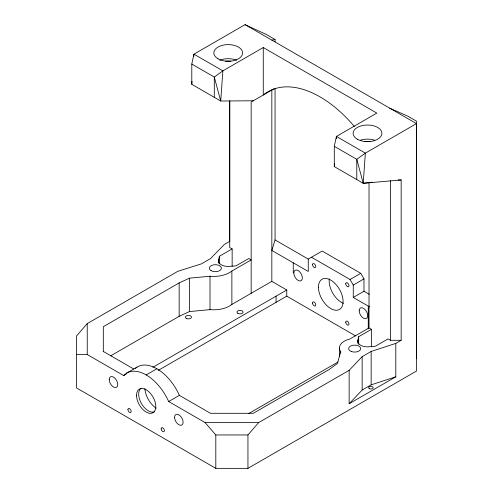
<?xml version="1.0" encoding="UTF-8"?>
<svg xmlns="http://www.w3.org/2000/svg" width="493" height="493" viewBox="0 0 493 493"><rect width="100%" height="100%" fill="white"/><g stroke="black" fill="none" stroke-linecap="round" stroke-linejoin="round"><path stroke-width="0.74" d="M273.979 88.839L251.165 102.014L251.165 259.891L231.876 271.027A22.444 12.96 0 0 1 210.006 276.228L210.006 309.635L189.503 311.57L179.156 316.309L110.629 355.872M218.707 263.089L218.707 259.293L219.397 256.274L232.148 248.91L232.148 266.319M219.397 263.866L219.397 256.274M229.738 100.929L229.738 241.336L224.377 244.429L210.449 258.652L201.434 263.86L177.72 271.366L87.236 323.605L76.526 335.973L76.526 387.936L215.811 468.35L247.948 468.35L416.474 371.05L416.474 123.62L245.052 24.65L193.934 54.162L191.795 64.059L191.795 84.328L220.722 101.028L253.31 100.775M210.006 309.635A22.444 12.96 0 0 0 231.876 304.428L231.876 271.027M251.165 293.292L251.165 259.891L248.755 258.498L235.999 265.863L228.222 266.454A9.848 5.688 0 0 1 218.707 259.293M231.876 304.428L271.834 281.361L271.834 90.077M158.173 370.409L286.766 296.164L286.766 289.983L271.834 281.361M362.145 356.642L349.143 370.335L349.143 403.742L362.145 390.049L362.145 356.642L371.161 351.441L395.805 343.399L401.16 340.306L401.16 179.951L398.097 179.951M135.427 368.351A38.707 22.345 60 0 1 179.378 395.355L210.449 413.294L253.31 413.294L329.151 369.51L337.36 363.532L340.718 351.694A16.756 9.675 0 0 1 349.734 339.067L369.017 327.931L369.017 182.379M362.145 390.049L371.161 384.842L371.161 351.441M401.16 340.306L390.45 340.306L390.45 180.721M349.143 403.742L395.805 376.8L395.805 343.399M191.795 84.328L192.005 81.314M193.774 56.424L193.934 54.162L222.867 70.863L263.262 47.538L376.831 113.107L336.436 136.432L334.291 146.329L334.291 166.597L363.218 183.297L401.16 179.951M334.291 166.597L334.507 163.584M336.275 138.693L336.436 136.432L365.362 153.132L416.474 123.62M368.511 182.65L363.218 183.297L365.362 153.132L356.79 159.319L356.79 179.588M369.017 327.931L371.432 329.324L358.682 336.688L357.653 341.181A9.848 5.688 0 0 0 370.052 346.671L375.284 346.277L388.034 338.913L390.45 340.306M275.051 88.641L275.051 239.918L271.834 250.432L308.261 271.464L308.261 259.09L322.194 251.048L360.759 273.319L363.976 278.884L363.976 291.258L369.3 294.333M247.948 468.35L247.948 434.949L258.665 422.575L349.143 370.335M210.006 276.228L189.503 278.169L179.156 282.908L103.308 326.699L103.308 351.749M126.454 373.244L137.165 367.057M76.526 354.535L87.236 354.535L123.669 375.561L126.19 374.107M152.842 367.297L286.766 289.983M146.168 374.945L156.879 368.758M311.477 257.235L350.048 279.506L360.759 273.319M369.559 306.849L353.259 297.445L353.259 285.071L363.976 278.884M123.669 375.561A38.707 22.345 60 0 1 168.668 401.542L179.378 395.355M353.259 297.445L363.976 291.258M248.842 413.479L338.118 361.936M371.161 384.842L395.805 376.8M271.834 40.112L275.051 39.495L275.051 41.8M370.779 182.367L372.295 182.182M168.668 401.542L205.094 422.575L258.665 422.575M205.094 422.575L215.811 434.949L247.948 434.949M389.692 108.158L407.902 116.2L416.474 121.149L416.474 358.682M245.052 24.65L266.479 34.547L275.051 39.495M191.795 64.059L214.295 77.05L220.722 101.028L222.867 70.863L214.295 77.05L214.295 97.318M334.291 146.329L356.79 159.319L363.218 183.297M275.051 239.918L308.328 259.127M232.148 248.91L229.738 247.517L229.738 100.979M286.766 296.164L355.675 335.949M103.308 351.441L133.72 368.998M350.048 279.506L353.259 285.071M371.432 329.324L371.432 346.789M368.259 306.104L368.259 328.825M358.682 336.688L358.682 344.28M357.992 339.708L357.992 343.504M340.718 351.694L340.718 352.933M339.443 348.003L339.443 356.353M293.261 262.8L293.261 272.697M276.055 296.164L276.055 302.351M263.262 47.538L263.262 95.026A104.066 60.084 60 0 1 354.338 126.467M215.811 434.949L215.811 468.35M189.503 278.169L189.503 311.57M179.156 282.908L179.156 316.309M87.236 323.605L87.236 354.535M343.405 303.331A17.428 10.057 60 0 1 329.306 278.909M364.838 141.676A10.304 5.947 0 0 1 370.169 141.676M360.309 140.228A14.396 8.313 0 0 1 374.698 140.228M225.554 61.261A10.304 5.947 0 0 1 230.89 61.261M219.761 60.282A14.396 8.313 0 0 1 236.683 60.282M156.256 408.216A16.972 9.798 60 0 1 144.899 388.539M154.506 411.797A13.638 7.876 60 0 1 141.491 403.625A13.638 7.876 60 0 1 140.924 388.268M369.756 388.811A2.274 1.313 0 0 0 373.17 387.677A2.274 1.313 0 0 0 369.756 386.537A2.274 1.313 0 0 0 369.756 388.811M345.759 283.832A2.274 1.313 60 0 0 348.175 286.834A2.274 1.313 60 0 0 348.175 283.617A2.274 1.313 60 0 0 345.759 283.832M318.441 287.234A17.428 10.057 60 0 0 336.922 310.226A17.428 10.057 60 0 0 336.922 285.583A17.428 10.057 60 0 0 318.441 287.234M345.778 322.428A2.274 1.313 60 0 0 348.341 325.152A2.274 1.313 60 0 0 347.99 321.763A2.274 1.313 60 0 0 345.778 322.428M312.55 303.01A2.274 1.313 60 0 0 314.959 306.011A2.274 1.313 60 0 0 314.959 302.794A2.274 1.313 60 0 0 312.55 303.01M312.55 264.661A2.274 1.313 60 0 0 314.959 267.656A2.274 1.313 60 0 0 314.959 264.445A2.274 1.313 60 0 0 312.55 264.661M357.326 139.211A14.396 8.313 0 0 0 381.409 135.489A14.396 8.313 0 0 0 363.779 125.308A14.396 8.313 0 0 0 357.326 139.211M218.042 58.796A14.396 8.313 0 0 0 242.125 55.074A14.396 8.313 0 0 0 224.494 44.894A14.396 8.313 0 0 0 218.042 58.796M136.524 395.361A13.638 7.876 60 0 0 150.987 413.35A13.638 7.876 60 0 0 150.987 394.067A13.638 7.876 60 0 0 136.524 395.361M127.952 409.584A2.274 1.313 60 0 0 130.362 412.586A2.274 1.313 60 0 0 130.362 409.369A2.274 1.313 60 0 0 127.952 409.584M161.18 429.002A2.274 1.313 60 0 0 163.75 431.726A2.274 1.313 60 0 0 163.393 428.337A2.274 1.313 60 0 0 161.18 429.002M109.206 379.585A6.058 3.5 60 0 0 115.633 387.584A6.058 3.5 60 0 0 115.633 379.012A6.058 3.5 60 0 0 109.206 379.585M174.559 417.318A6.058 3.5 60 0 0 180.986 425.317A6.058 3.5 60 0 0 180.986 416.745A6.058 3.5 60 0 0 174.559 417.318M359.157 310.744A6.058 3.5 60 0 0 365.584 318.737A6.058 3.5 60 0 0 365.584 310.165A6.058 3.5 60 0 0 359.157 310.744M293.797 273.011A6.058 3.5 60 0 0 300.225 281.004A6.058 3.5 60 0 0 300.225 272.432A6.058 3.5 60 0 0 293.797 273.011M186.292 318.379A3.032 1.75 0 0 0 191.364 317.591A3.032 1.75 0 0 0 187.648 315.452A3.032 1.75 0 0 0 186.292 318.379M237.872 313.351A3.032 1.75 0 0 0 242.944 312.562A3.032 1.75 0 0 0 239.228 310.424A3.032 1.75 0 0 0 237.872 313.351M211.078 270.663A6.058 3.5 0 0 0 221.221 269.092A6.058 3.5 0 0 0 213.796 264.809A6.058 3.5 0 0 0 211.078 270.663M351.62 351.632A6.058 3.5 0 0 0 360.71 348.6A6.058 3.5 0 0 0 351.62 345.575A6.058 3.5 0 0 0 351.62 351.632"/></g></svg>
